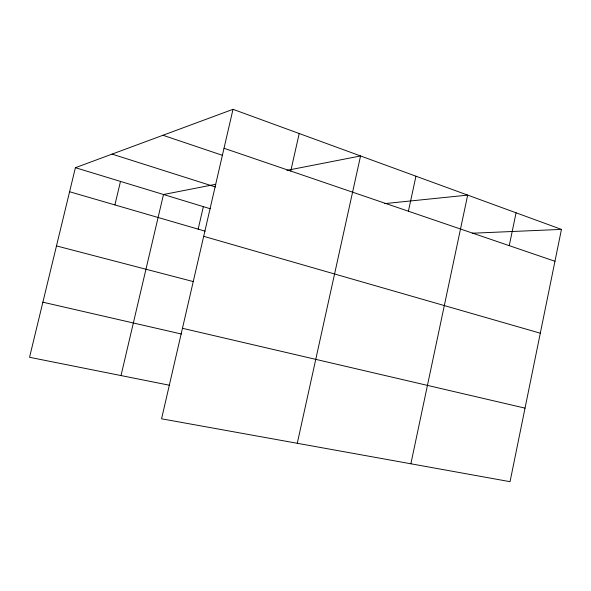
<?xml version="1.0" encoding="UTF-8"?>
<svg xmlns="http://www.w3.org/2000/svg" width="591" height="591" viewBox="0 0 591 591"><rect width="100%" height="100%" fill="white"/><g stroke="black" fill="none" stroke-linecap="round" stroke-linejoin="round"><path stroke-width="0.89" d="M561.45 229.389L510.048 481.68L161.572 418.805L233.009 109.32L561.45 229.389L472.224 233.223M509.25 245.657L516.069 212.804M410.871 463.787L467.673 195.111L384.726 203.607M408.403 211.223L415.953 176.199M297.273 443.287L360.562 155.95L286.864 170.371M290.75 171.05L299.209 133.522M198.155 229.145L203.363 206.651M121.015 375.566L163.493 194.513L215.722 184.296M114.898 204.922L120.49 181.422M233.009 109.32L75.404 167.689L29.55 357.289L169.558 385.266M42.87 302.193L181.385 334.018M182.464 328.293L525.037 408.137M56.485 245.915L193.479 281.626M203.696 236.319L540.3 333.198M69.583 191.735L205.121 231.17M75.404 167.689L210.3 208.763M112.068 154.111L215.53 186.992M162.946 135.265L222.157 155.226M224.019 148.26L554.956 261.266"/></g></svg>
